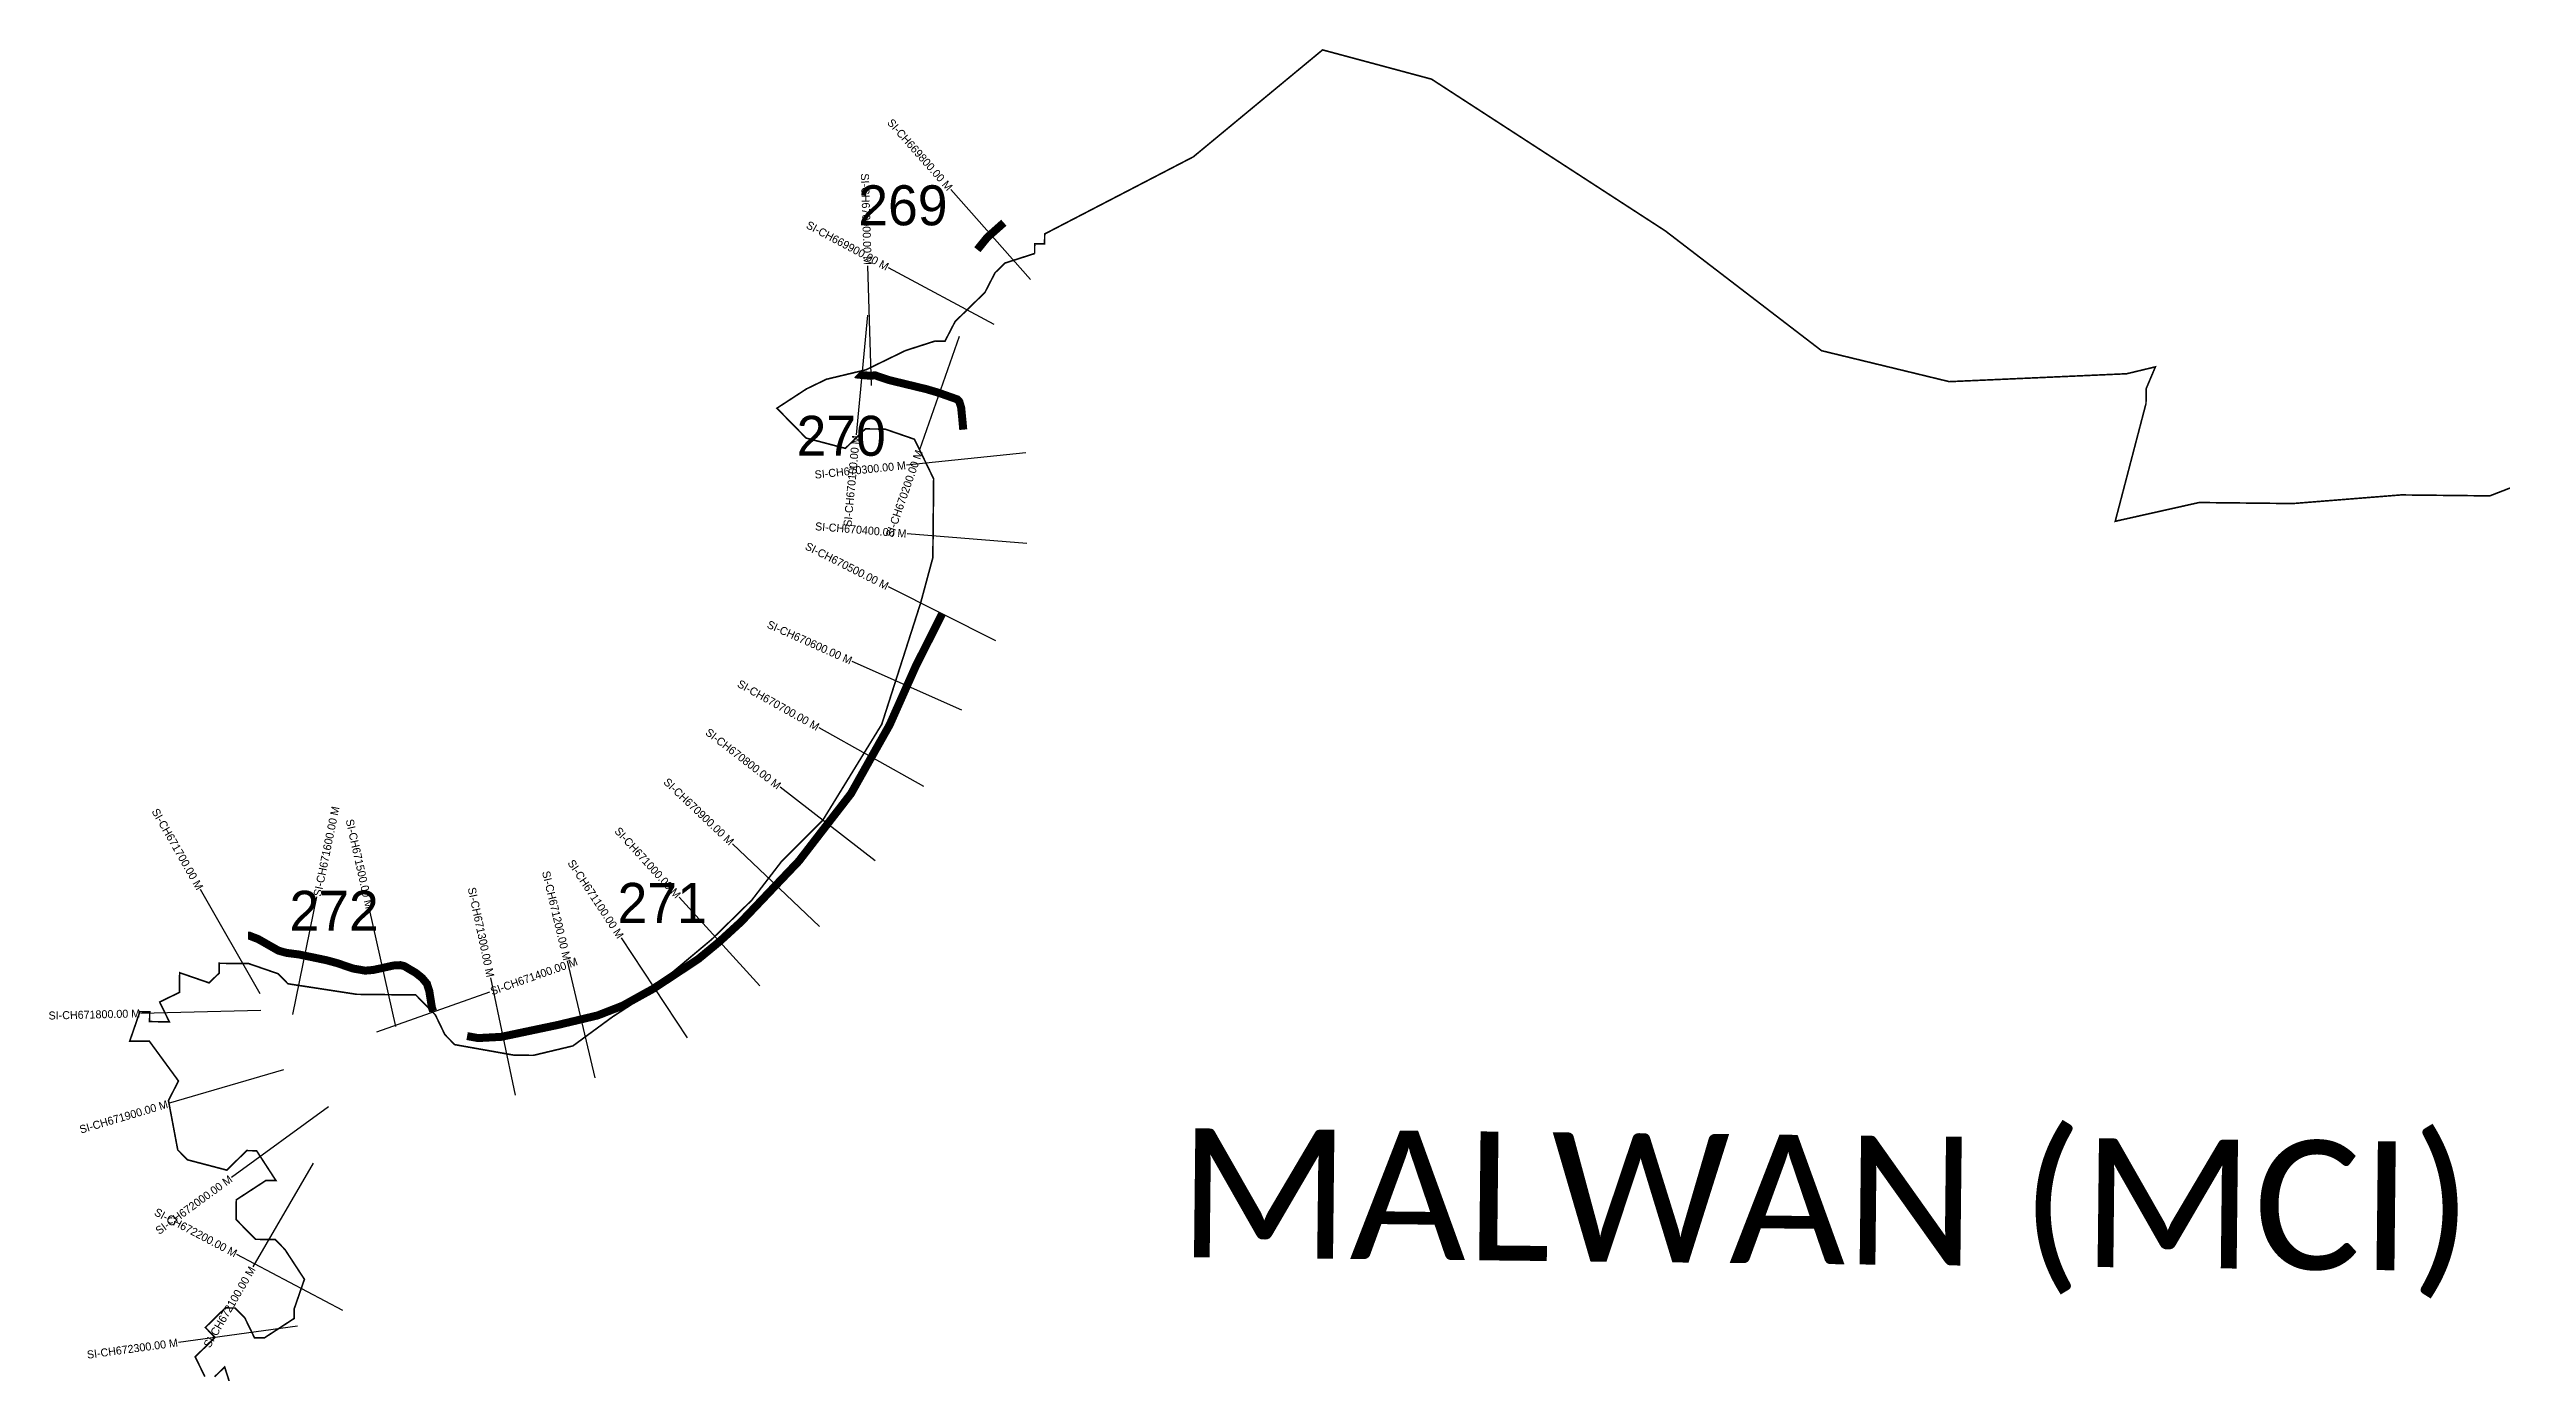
# Model space of a CAD drawing. Header units: metres. Extents: x 334602 to 340122, y 1774171 to 1777653.
# Drawn here: x 334614 to 337680, y 1775998 to 1777653 of the extents above; entities that cross this region are included whole.
import ezdxf
from ezdxf.enums import TextEntityAlignment as Align

# ---------------------------------------------------------------- set-up
doc = ezdxf.new("R2010")
doc.units = ezdxf.units.M
for name, color, linetype in [('ARTIFICIALLY PROTECTED', 4, 'Continuous'), ('CS', 134, 'Continuous'), ('CSMark', 6, 'Continuous'), ('VILLAGE NAME', 250, 'Continuous')]:
    doc.layers.add(name, color=color, linetype=linetype)

msp = doc.modelspace()

# ---------------------------------------------------------------- linework, layer by layer
at = {"color": 6, "const_width": 2}
for points in [[(335846, 1777397.8), (335846.1, 1777410.1), (335858.4, 1777410), (335858.6, 1777422.3), (336044.3, 1777518.7), (336205.8, 1777652.4), (336342, 1777615.8), (336634.1, 1777426.1), (336829.4, 1777276.3), (336989, 1777237.6), (337210.7, 1777247.5), (337246.5, 1777256.1), (337235, 1777228.8), (337234.8, 1777210.3), (337196.3, 1777063), (337301.2, 1777086.5), (337418.1, 1777085.2), (337553.6, 1777096), (337664.4, 1777094.8), (337788, 1777142.7)], [(334809.1, 1775993.6), (334797, 1776018.4), (334821.8, 1776042.6), (334809.7, 1776055.1), (334834.6, 1776079.5), (334846.9, 1776079.4), (334859.1, 1776066.9), (334871.1, 1776042.2), (334883.4, 1776042), (334920.6, 1776066.3), (334920.8, 1776078.6), (334933.5, 1776115.3), (334909.2, 1776152.5), (334897.1, 1776165), (334872.4, 1776165.3), (334848.1, 1776190.1), (334848.4, 1776214.7), (334885.6, 1776239), (334897.9, 1776238.8), (334873.7, 1776276), (334861.4, 1776276.2), (334836.5, 1776251.8), (334787.4, 1776264.7), (334775.2, 1776277.1), (334763.6, 1776338.8), (334776.1, 1776363.3), (334739.8, 1776412.9), (334715.2, 1776413.1), (334727.9, 1776449.9), (334740.2, 1776449.8), (334740, 1776437.5), (334764.7, 1776437.2), (334752.6, 1776462), (334777.3, 1776474), (334777.6, 1776498.6), (334814.4, 1776485.9), (334826.9, 1776498.1), (334827, 1776510.4), (334863.9, 1776510), (334900.7, 1776497.3), (334912.9, 1776484.8), (334998.9, 1776471.6), (335072.7, 1776470.8), (335097.1, 1776445.9), (335109.1, 1776421.1), (335121.3, 1776408.7), (335195, 1776395.6), (335219.6, 1776395.3), (335269, 1776407.1), (335318.6, 1776443.5), (335355.8, 1776467.7), (335442.8, 1776540.6), (335492.5, 1776589.3), (335530, 1776638.1), (335581.2, 1776689.2), (335654.9, 1776809.1), (335703.5, 1776960.8), (335718.8, 1777017.6), (335719.8, 1777116.1), (335695.8, 1777165.6), (335659, 1777178.3), (335634.4, 1777178.5), (335609.5, 1777154.2), (335560.4, 1777167.1), (335523.9, 1777204.4), (335561, 1777228.6), (335585.8, 1777240.6), (335635.2, 1777252.4), (335684.7, 1777276.5), (335721.7, 1777288.4), (335734, 1777288.3), (335746.6, 1777312.7), (335783.9, 1777349.2), (335796.5, 1777373.7), (335809, 1777385.9), (335846, 1777397.8)], [(334845.7, 1775968.6), (334833.8, 1776005.7), (334821.4, 1775993.5)]]:
    msp.add_lwpolyline(points, dxfattribs=at)
at = {"layer": 'ARTIFICIALLY PROTECTED', "const_width": 10, "flags": 128}
for points in [[(335807.5, 1777436.3), (335800.3, 1777429.9), (335786.7, 1777417.8), (335774.4, 1777402.6)], [(335624.1, 1777246.6), (335624.2, 1777246.5), (335630.2, 1777245.9), (335638.9, 1777245.1), (335646.9, 1777245.4), (335663.5, 1777239.7), (335710.9, 1777228.2), (335725.4, 1777223.9), (335749.2, 1777215.5), (335751.9, 1777212.6), (335754.2, 1777205.1), (335755.7, 1777189.7), (335756.8, 1777177.6)], [(335730.8, 1776948.1), (335697.5, 1776882), (335664.7, 1776808.3), (335642.3, 1776768.5), (335616.5, 1776722.5), (335570.5, 1776663), (335551.4, 1776638.2), (335479, 1776562.1), (335451.9, 1776537.3), (335425.7, 1776515.7), (335369.8, 1776478.8), (335331.2, 1776457.4), (335299.9, 1776445.2), (335249.7, 1776433.2), (335179.3, 1776418.4), (335150.6, 1776416.9), (335136.8, 1776419.4)], [(335094.4, 1776450.5), (335092.8, 1776455.2), (335089.5, 1776475.8), (335086.6, 1776484.8), (335080.6, 1776492), (335072.7, 1776498.4), (335063.8, 1776503.6), (335058.3, 1776506.9), (335053.4, 1776508.1), (335044.6, 1776507.6), (335028, 1776503.9), (335019.6, 1776502.1), (335009.5, 1776501.2), (334994, 1776503.9), (334975.1, 1776510.4), (334961.7, 1776514.1), (334945.1, 1776517.6), (334926.7, 1776521.4), (334911.2, 1776523.4), (334901.1, 1776526.2), (334875.8, 1776540.6), (334865.1, 1776544.8), (334862.9, 1776544.8)]]:
    msp.add_lwpolyline(points, dxfattribs=at)
at = {"layer": 'CS'}
for p, q in [((335840.7, 1777365.4), (335741.2, 1777477.7)), ((335642, 1777232.7), (335637.4, 1777382.6)), ((335795.6, 1777309.1), (335663.4, 1777380)), ((335637.1, 1777320.6), (335622.9, 1777171.3)), ((335751.6, 1777294.2), (335702.2, 1777152.5)), ((335835.2, 1777148.7), (335686, 1777133.2)), ((335836.3, 1777035.3), (335686.8, 1777047.5)), ((335797.4, 1776913.4), (335663.4, 1776981)), ((335755, 1776826.8), (335618, 1776887.9)), ((335707.4, 1776731.3), (335576.6, 1776804.6)), ((335646.6, 1776638.7), (335527.9, 1776730.5)), ((335577.2, 1776556.6), (335468.5, 1776659.9)), ((334878, 1776472.2), (334803.7, 1776602.5)), ((334918.9, 1776446.4), (334949.2, 1776593.3)), ((335502.7, 1776482.2), (335401.6, 1776593)), ((335047.6, 1776431.5), (335015, 1776577.9)), ((335412.2, 1776417), (335329.6, 1776542.2)), ((335197.4, 1776345.5), (335166.3, 1776492.3)), ((335297, 1776367.4), (335262.1, 1776513.3)), ((335024.1, 1776424.5), (335165.4, 1776474.6)), ((334879.1, 1776451.4), (334729.2, 1776447.8)), ((334907.3, 1776377.4), (334763.4, 1776334.9)), ((334963.7, 1776331), (334842.4, 1776242.7)), ((334944.5, 1776260.6), (334869.1, 1776130.9)), ((334981.7, 1776076.2), (334849.2, 1776146.4)), ((334924.8, 1776056.6), (334776.2, 1776036.4))]:
    msp.add_line(p, q, dxfattribs=at)

# ---------------------------------------------------------------- texts
at = {"char_height": 50, "attachment_point": 1}
for s, insert in [('269', (335625.6, 1777483.1)), ('270', (335548.5, 1777194.9)), ('271', (335324.8, 1776610.9)), ('272', (334914.8, 1776601))]:
    msp.add_mtext_dynamic_manual_height_columns(s, width=84.374, gutter_width=1, heights=[74.2], dxfattribs=dict(at, insert=insert))
at = {"layer": 'CSMark'}
for s, rotation, p in [('SI-CH669800.00 M', 311.5425, (335740.6, 1777478.5)), ('SI-CH670000.00 M', 271.7612, (335637.4, 1777383.6)), ('SI-CH669900.00 M', 331.7692, (335662.6, 1777380.5)), ('SI-CH670100.00 M', 84.5653, (335622.8, 1777170.3)), ('SI-CH670300.00 M', 5.9383, (335685, 1777133.1)), ('SI-CH670200.00 M', 70.7798, (335701.8, 1777151.6)), ('SI-CH670400.00 M', 355.3242, (335685.8, 1777047.6)), ('SI-CH670500.00 M', 333.2333, (335662.6, 1776981.4)), ('SI-CH670600.00 M', 335.967, (335617.1, 1776888.3)), ('SI-CH670700.00 M', 330.7245, (335575.7, 1776805.1)), ('SI-CH670800.00 M', 322.2709, (335527.1, 1776731.1)), ('SI-CH670900.00 M', 316.4759, (335467.8, 1776660.6)), ('SI-CH671700.00 M', 299.6771, (334803.2, 1776603.4)), ('SI-CH671500.00 M', 282.5626, (335014.8, 1776578.8)), ('SI-CH671000.00 M', 312.3514, (335401, 1776593.8)), ('SI-CH671200.00 M', 283.4512, (335261.8, 1776514.3)), ('SI-CH671100.00 M', 303.4189, (335329, 1776543)), ('SI-CH671300.00 M', 281.9329, (335166.1, 1776493.3)), ('SI-CH671800.00 M', 1.3851, (334728.2, 1776447.8)), ('SI-CH671900.00 M', 16.4354, (334762.5, 1776334.6)), ('SI-CH672000.00 M', 36.0794, (334841.6, 1776242.1)), ('SI-CH672200.00 M', 332.0886, (334848.3, 1776146.9)), ('SI-CH672100.00 M', 59.8308, (334868.6, 1776130.1)), ('SI-CH672300.00 M', 7.726, (334775.2, 1776036.3))]:
    msp.add_text(s, height=10, rotation=rotation, dxfattribs=at).set_placement(p, align=Align.MIDDLE_RIGHT)
for s, rotation, p in [('SI-CH671600.00 M', 78.3253, (334949.4, 1776594.3)), ('SI-CH671400.00 M', 19.5258, (335166.4, 1776475))]:
    msp.add_text(s, height=10, rotation=rotation, dxfattribs=at).set_placement(p, align=Align.MIDDLE_LEFT)
at = {"layer": 'VILLAGE NAME', "insert": (336026.4, 1776304.3), "char_height": 161.109, "attachment_point": 1, "rotation": 359.3742}
msp.add_mtext_dynamic_manual_height_columns('{\\fCalibri|b0|i0|c0|p34;MALWAN (MCI)}', width=1896.868, gutter_width=805.5, heights=[0], dxfattribs=at)

doc.saveas('drawing.dxf')
